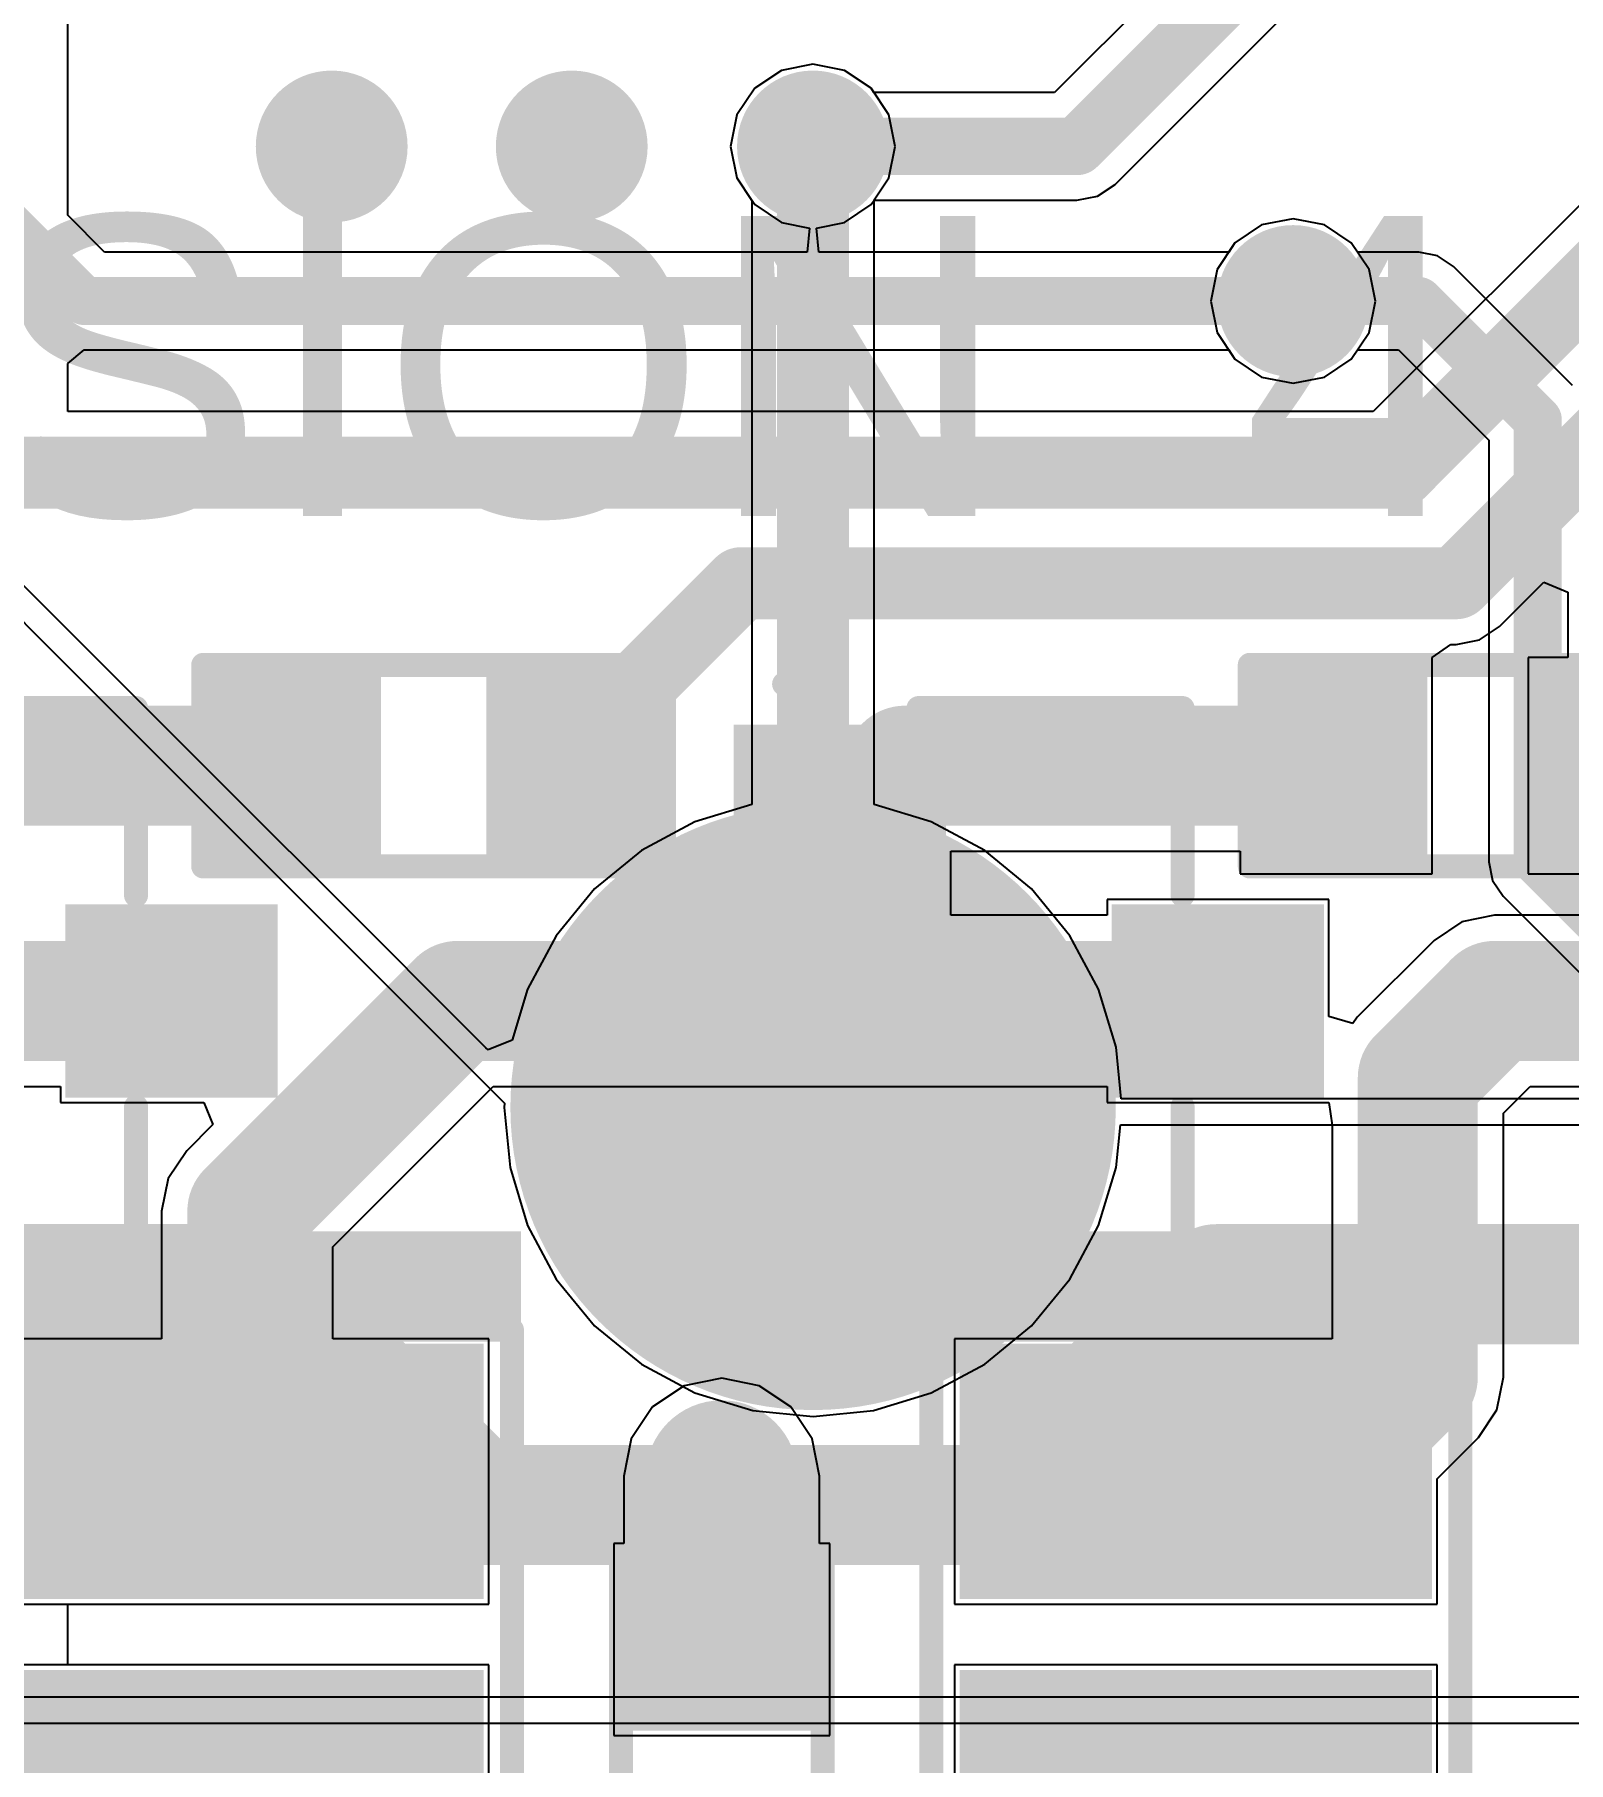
# Model space of a CAD drawing. Header units: millimetres. Extents: x -3 to 5381, y -54 to 5355.
# Drawn here: x 15.21 to 23.33, y -40.73 to -31.59 of the extents above; entities that cross this region are included whole.
import ezdxf

# ---------------------------------------------------------------- set-up
doc = ezdxf.new("R2010")
doc.units = ezdxf.units.MM
for name, color, linetype in [('BottomLayer', 5, 'Continuous'), ('BottomPaste', 16, 'Continuous'), ('BottomSolder', 6, 'Continuous'), ('TopLayer', 1, 'Continuous'), ('TopOverlay', 2, 'Continuous'), ('TopPaste', 8, 'Continuous'), ('TopSolder', 216, 'Continuous'), ('ViaHoleLayer', 16, 'Continuous')]:
    doc.layers.add(name, color=color, linetype=linetype)
doc.styles.add('Arial', font='arial.ttf', dxfattribs={"height": 0.2})

# ---------------------------------------------------------------- blocks, each defined once
blk = doc.blocks.new('R___0603_6')
at = {"layer": 'TopLayer'}
for points in [[(-0.3809999999999999, 0.4445), (-0.3809999999999999, -0.4445), (-1.143, -0.4445), (-1.143, 0.4445)], [(1.143, 0.4445), (1.143, -0.4445), (0.3809999999999999, -0.4445), (0.3809999999999999, 0.4445)]]:
    blk.add_hatch(color=1, dxfattribs=at).paths.add_polyline_path(points)
at = {"layer": 'TopPaste'}
for points in [[(-0.3809999999999999, 0.4445), (-0.3809999999999999, -0.4445), (-1.143, -0.4445), (-1.143, 0.4445)], [(1.143, 0.4445), (1.143, -0.4445), (0.3809999999999999, -0.4445), (0.3809999999999999, 0.4445)]]:
    blk.add_hatch(color=8, dxfattribs=at).paths.add_polyline_path(points)
at = {"layer": 'TopSolder'}
for points in [[(-0.2794, 0.5460999999999999), (-0.2794, -0.5460999999999999), (-1.2446, -0.5460999999999999), (-1.2446, 0.5460999999999999)], [(1.2446, 0.5460999999999999), (1.2446, -0.5460999999999999), (0.2794, -0.5460999999999999), (0.2794, 0.5460999999999999)]]:
    blk.add_hatch(color=216, dxfattribs=at).paths.add_polyline_path(points)
at = {"layer": 'TopOverlay', "const_width": 0.127}
for points in [[(-1.2192, 0.5334), (-1.2192, -0.5334)], [(1.2192, 0.5334), (-1.2192, 0.5334)], [(1.2192, 0.5334), (1.2192, -0.5334)], [(1.2192, -0.5334), (-1.2192, -0.5334)]]:
    blk.add_lwpolyline(points, dxfattribs=at)
at = {"layer": 'TopOverlay', "const_width": 0.0635}
for points in [[(-1.25095, 0.5334, 1), (-1.18745, 0.5334, 1)], [(-1.25095, 0.5334, 1), (-1.18745, 0.5334, 1)], [(1.18745, 0.5334, 1), (1.25095, 0.5334, 1)], [(1.18745, 0.5334, 1), (1.25095, 0.5334, 1)], [(-1.25095, -0.5334, 1), (-1.18745, -0.5334, 1)], [(-1.25095, -0.5334, 1), (-1.18745, -0.5334, 1)], [(1.18745, -0.5334, 1), (1.25095, -0.5334, 1)], [(1.18745, -0.5334, 1), (1.25095, -0.5334, 1)]]:
    blk.add_lwpolyline(points, format="xyb", close=True, dxfattribs=at)
blk = doc.blocks.new('R___0603_7')
at = {"layer": 'TopLayer'}
for points in [[(-0.3809999999999999, 0.4445), (-0.3809999999999999, -0.4445), (-1.143, -0.4445), (-1.143, 0.4445)], [(1.143, 0.4445), (1.143, -0.4445), (0.3809999999999999, -0.4445), (0.3809999999999999, 0.4445)]]:
    blk.add_hatch(color=1, dxfattribs=at).paths.add_polyline_path(points)
at = {"layer": 'TopPaste'}
for points in [[(-0.3809999999999999, 0.4445), (-0.3809999999999999, -0.4445), (-1.143, -0.4445), (-1.143, 0.4445)], [(1.143, 0.4445), (1.143, -0.4445), (0.3809999999999999, -0.4445), (0.3809999999999999, 0.4445)]]:
    blk.add_hatch(color=8, dxfattribs=at).paths.add_polyline_path(points)
at = {"layer": 'TopSolder'}
for points in [[(-0.2794, 0.5460999999999999), (-0.2794, -0.5460999999999999), (-1.2446, -0.5460999999999999), (-1.2446, 0.5460999999999999)], [(1.2446, 0.5460999999999999), (1.2446, -0.5460999999999999), (0.2794, -0.5460999999999999), (0.2794, 0.5460999999999999)]]:
    blk.add_hatch(color=216, dxfattribs=at).paths.add_polyline_path(points)
at = {"layer": 'TopOverlay', "const_width": 0.127}
for points in [[(-1.2192, 0.5334), (-1.2192, -0.5334)], [(1.2192, 0.5334), (-1.2192, 0.5334)], [(1.2192, 0.5334), (1.2192, -0.5334)], [(1.2192, -0.5334), (-1.2192, -0.5334)]]:
    blk.add_lwpolyline(points, dxfattribs=at)
at = {"layer": 'TopOverlay', "const_width": 0.0635}
for points in [[(-1.25095, 0.5334, 1), (-1.18745, 0.5334, 1)], [(-1.25095, 0.5334, 1), (-1.18745, 0.5334, 1)], [(1.18745, 0.5334, 1), (1.25095, 0.5334, 1)], [(1.18745, 0.5334, 1), (1.25095, 0.5334, 1)], [(-1.25095, -0.5334, 1), (-1.18745, -0.5334, 1)], [(-1.25095, -0.5334, 1), (-1.18745, -0.5334, 1)], [(1.18745, -0.5334, 1), (1.25095, -0.5334, 1)], [(1.18745, -0.5334, 1), (1.25095, -0.5334, 1)]]:
    blk.add_lwpolyline(points, format="xyb", close=True, dxfattribs=at)
blk = doc.blocks.new('SOT_23_10')
at = {"layer": 'TopLayer'}
for points in [[(-0.41000045, 1.46000089), (0.41000045, 1.46000089), (0.41000045, 0.54000019), (-0.41000045, 0.54000019)], [(-1.36000109, -0.54000019), (-0.54000019, -0.54000019), (-0.54000019, -1.46000089), (-1.36000109, -1.46000089)], [(0.54000019, -0.54000019), (1.36000109, -0.54000019), (1.36000109, -1.46000089), (0.54000019, -1.46000089)]]:
    blk.add_hatch(color=1, dxfattribs=at).paths.add_polyline_path(points)
at = {"layer": 'TopPaste'}
for points in [[(-0.41000045, 1.46000089), (0.41000045, 1.46000089), (0.41000045, 0.54000019), (-0.41000045, 0.54000019)], [(-1.36000109, -0.54000019), (-0.54000019, -0.54000019), (-0.54000019, -1.46000089), (-1.36000109, -1.46000089)], [(0.54000019, -0.54000019), (1.36000109, -0.54000019), (1.36000109, -1.46000089), (0.54000019, -1.46000089)]]:
    blk.add_hatch(color=8, dxfattribs=at).paths.add_polyline_path(points)
at = {"layer": 'TopSolder'}
for points in [[(-0.51160045, 1.56160089), (0.51160045, 1.56160089), (0.51160045, 0.43840019), (-0.51160045, 0.43840019)], [(-1.46160109, -0.43840019), (-0.43840019, -0.43840019), (-0.43840019, -1.56160089), (-1.46160109, -1.56160089)], [(0.43840019, -0.43840019), (1.46160109, -0.43840019), (1.46160109, -1.56160089), (0.43840019, -1.56160089)]]:
    blk.add_hatch(color=216, dxfattribs=at).paths.add_polyline_path(points)
at = {"layer": 'TopOverlay', "const_width": 0.127}
for points in [[(-0.5588, 0.8128), (-1.5494, 0.8128)], [(-1.5494, -0.5841999999999999), (-1.5494, 0.8128)], [(1.5494, 0.8128), (0.5588, 0.8128)], [(1.5494, -0.5841999999999999), (1.5494, 0.8128)], [(0.3302, -0.7874), (-0.3302, -0.7874)], [(-1.6764, -1.2954), (-1.6764, -1.0414)], [(-1.5494, -1.1684), (-1.6764, -1.0414)], [(-1.6764, -1.2954), (-1.5494, -1.1684)]]:
    blk.add_lwpolyline(points, dxfattribs=at)
at = {"layer": 'TopOverlay', "const_width": 0.0635}
for points in [[(-1.58115, 0.8128, 1), (-1.51765, 0.8128, 1)], [(-1.58115, 0.8128, 1), (-1.51765, 0.8128, 1)], [(-0.5905499999999999, 0.8128, 1), (-0.52705, 0.8128, 1)], [(0.52705, 0.8128, 1), (0.5905499999999999, 0.8128, 1)], [(1.51765, 0.8128, 1), (1.58115, 0.8128, 1)], [(1.51765, 0.8128, 1), (1.58115, 0.8128, 1)], [(-1.58115, -0.5841999999999999, 1), (-1.51765, -0.5841999999999999, 1)], [(1.51765, -0.5841999999999999, 1), (1.58115, -0.5841999999999999, 1)], [(-0.36195, -0.7874, 1), (-0.29845, -0.7874, 1)], [(0.29845, -0.7874, 1), (0.36195, -0.7874, 1)], [(-1.70815, -1.0414, 1), (-1.64465, -1.0414, 1)], [(-1.70815, -1.0414, 1), (-1.64465, -1.0414, 1)], [(-1.58115, -1.1684, 1), (-1.51765, -1.1684, 1)], [(-1.58115, -1.1684, 1), (-1.51765, -1.1684, 1)], [(-1.70815, -1.2954, 1), (-1.64465, -1.2954, 1)], [(-1.70815, -1.2954, 1), (-1.64465, -1.2954, 1)]]:
    blk.add_lwpolyline(points, format="xyb", close=True, dxfattribs=at)
blk = doc.blocks.new('SOT_23_11')
at = {"layer": 'TopLayer'}
for points in [[(-0.41000045, 1.46000089), (0.41000045, 1.46000089), (0.41000045, 0.54000019), (-0.41000045, 0.54000019)], [(-1.36000109, -0.54000019), (-0.54000019, -0.54000019), (-0.54000019, -1.46000089), (-1.36000109, -1.46000089)], [(0.54000019, -0.54000019), (1.36000109, -0.54000019), (1.36000109, -1.46000089), (0.54000019, -1.46000089)]]:
    blk.add_hatch(color=1, dxfattribs=at).paths.add_polyline_path(points)
at = {"layer": 'TopPaste'}
for points in [[(-0.41000045, 1.46000089), (0.41000045, 1.46000089), (0.41000045, 0.54000019), (-0.41000045, 0.54000019)], [(-1.36000109, -0.54000019), (-0.54000019, -0.54000019), (-0.54000019, -1.46000089), (-1.36000109, -1.46000089)], [(0.54000019, -0.54000019), (1.36000109, -0.54000019), (1.36000109, -1.46000089), (0.54000019, -1.46000089)]]:
    blk.add_hatch(color=8, dxfattribs=at).paths.add_polyline_path(points)
at = {"layer": 'TopSolder'}
for points in [[(-0.51160045, 1.56160089), (0.51160045, 1.56160089), (0.51160045, 0.43840019), (-0.51160045, 0.43840019)], [(-1.46160109, -0.43840019), (-0.43840019, -0.43840019), (-0.43840019, -1.56160089), (-1.46160109, -1.56160089)], [(0.43840019, -0.43840019), (1.46160109, -0.43840019), (1.46160109, -1.56160089), (0.43840019, -1.56160089)]]:
    blk.add_hatch(color=216, dxfattribs=at).paths.add_polyline_path(points)
at = {"layer": 'TopOverlay', "const_width": 0.127}
for points in [[(-0.5588, 0.8128), (-1.5494, 0.8128)], [(-1.5494, -0.5841999999999999), (-1.5494, 0.8128)], [(1.5494, 0.8128), (0.5588, 0.8128)], [(1.5494, -0.5841999999999999), (1.5494, 0.8128)], [(0.3302, -0.7874), (-0.3302, -0.7874)], [(-1.6764, -1.2954), (-1.6764, -1.0414)], [(-1.5494, -1.1684), (-1.6764, -1.0414)], [(-1.6764, -1.2954), (-1.5494, -1.1684)]]:
    blk.add_lwpolyline(points, dxfattribs=at)
at = {"layer": 'TopOverlay', "const_width": 0.0635}
for points in [[(-1.58115, 0.8128, 1), (-1.51765, 0.8128, 1)], [(-1.58115, 0.8128, 1), (-1.51765, 0.8128, 1)], [(-0.5905499999999999, 0.8128, 1), (-0.52705, 0.8128, 1)], [(0.52705, 0.8128, 1), (0.5905499999999999, 0.8128, 1)], [(1.51765, 0.8128, 1), (1.58115, 0.8128, 1)], [(1.51765, 0.8128, 1), (1.58115, 0.8128, 1)], [(-1.58115, -0.5841999999999999, 1), (-1.51765, -0.5841999999999999, 1)], [(1.51765, -0.5841999999999999, 1), (1.58115, -0.5841999999999999, 1)], [(-0.36195, -0.7874, 1), (-0.29845, -0.7874, 1)], [(0.29845, -0.7874, 1), (0.36195, -0.7874, 1)], [(-1.70815, -1.0414, 1), (-1.64465, -1.0414, 1)], [(-1.70815, -1.0414, 1), (-1.64465, -1.0414, 1)], [(-1.58115, -1.1684, 1), (-1.51765, -1.1684, 1)], [(-1.58115, -1.1684, 1), (-1.51765, -1.1684, 1)], [(-1.70815, -1.2954, 1), (-1.64465, -1.2954, 1)], [(-1.70815, -1.2954, 1), (-1.64465, -1.2954, 1)]]:
    blk.add_lwpolyline(points, format="xyb", close=True, dxfattribs=at)
blk = doc.blocks.new('R___0603_18')
at = {"layer": 'TopLayer'}
for points in [[(-0.3809999999999999, 0.4445), (-0.3809999999999999, -0.4445), (-1.143, -0.4445), (-1.143, 0.4445)], [(1.143, 0.4445), (1.143, -0.4445), (0.3809999999999999, -0.4445), (0.3809999999999999, 0.4445)]]:
    blk.add_hatch(color=1, dxfattribs=at).paths.add_polyline_path(points)
at = {"layer": 'TopPaste'}
for points in [[(-0.3809999999999999, 0.4445), (-0.3809999999999999, -0.4445), (-1.143, -0.4445), (-1.143, 0.4445)], [(1.143, 0.4445), (1.143, -0.4445), (0.3809999999999999, -0.4445), (0.3809999999999999, 0.4445)]]:
    blk.add_hatch(color=8, dxfattribs=at).paths.add_polyline_path(points)
at = {"layer": 'TopSolder'}
for points in [[(-0.2794, 0.5460999999999999), (-0.2794, -0.5460999999999999), (-1.2446, -0.5460999999999999), (-1.2446, 0.5460999999999999)], [(1.2446, 0.5460999999999999), (1.2446, -0.5460999999999999), (0.2794, -0.5460999999999999), (0.2794, 0.5460999999999999)]]:
    blk.add_hatch(color=216, dxfattribs=at).paths.add_polyline_path(points)
at = {"layer": 'TopOverlay', "const_width": 0.127}
for points in [[(-1.2192, 0.5334), (-1.2192, -0.5334)], [(-1.2192, 0.5334), (1.2192, 0.5334)], [(1.2192, 0.5334), (1.2192, -0.5334)], [(-1.2192, -0.5334), (1.2192, -0.5334)]]:
    blk.add_lwpolyline(points, dxfattribs=at)
at = {"layer": 'TopOverlay', "const_width": 0.0635}
for points in [[(-1.25095, 0.5334, 1), (-1.18745, 0.5334, 1)], [(-1.25095, 0.5334, 1), (-1.18745, 0.5334, 1)], [(1.18745, 0.5334, 1), (1.25095, 0.5334, 1)], [(1.18745, 0.5334, 1), (1.25095, 0.5334, 1)], [(-1.25095, -0.5334, 1), (-1.18745, -0.5334, 1)], [(-1.25095, -0.5334, 1), (-1.18745, -0.5334, 1)], [(1.18745, -0.5334, 1), (1.25095, -0.5334, 1)], [(1.18745, -0.5334, 1), (1.25095, -0.5334, 1)]]:
    blk.add_lwpolyline(points, format="xyb", close=True, dxfattribs=at)
blk = doc.blocks.new('3MM_SMD_PAD_B_32')
at = {"layer": 'BottomLayer'}
h = blk.add_hatch(color=5, dxfattribs=at)
edge = h.paths.add_edge_path()
edge.add_arc((0, 0), 1.49999954, 0, 360)
at = {"layer": 'BottomPaste'}
h = blk.add_hatch(color=16, dxfattribs=at)
edge = h.paths.add_edge_path()
edge.add_arc((0, 0), 1.49999954, 0, 360)
at = {"layer": 'BottomSolder'}
h = blk.add_hatch(color=6, dxfattribs=at)
edge = h.paths.add_edge_path()
edge.add_arc((0, 0), 1.60159954, 0, 360)
blk = doc.blocks.new('JNJ_LTJH0102W60_9X26MIL_5500_6500K_44')
at = {"layer": 'TopLayer'}
for points in [[(-0.57500012, 1.15000024), (0.57500012, 1.15000024), (0.57500012, -1.15000024), (-0.57500012, -1.15000024)], [(1.15000024, 1.15000024), (3.15000132, 1.15000024), (3.15000132, -1.15000024), (1.15000024, -1.15000024)]]:
    blk.add_hatch(color=1, dxfattribs=at).paths.add_polyline_path(points)
at = {"layer": 'TopOverlay'}
blk.add_hatch(color=2, dxfattribs=at).paths.add_polyline_path([(-1.27, -1.42237968), (-0.6858, -1.42237968), (-0.6858, 1.44782032), (-1.27, 1.44782032)])
at = {"layer": 'TopPaste'}
for points in [[(-0.57500012, 1.15000024), (0.57500012, 1.15000024), (0.57500012, -1.15000024), (-0.57500012, -1.15000024)], [(1.15000024, 1.15000024), (3.15000132, 1.15000024), (3.15000132, -1.15000024), (1.15000024, -1.15000024)]]:
    blk.add_hatch(color=8, dxfattribs=at).paths.add_polyline_path(points)
at = {"layer": 'TopSolder'}
for points in [[(-0.67499992, 1.25000004), (0.67499992, 1.25000004), (0.67499992, -1.25000004), (-0.67499992, -1.25000004)], [(1.05000044, 1.25000004), (3.25000112, 1.25000004), (3.25000112, -1.25000004), (1.05000044, -1.25000004)]]:
    blk.add_hatch(color=216, dxfattribs=at).paths.add_polyline_path(points)
at = {"layer": 'TopOverlay', "const_width": 0.127}
for points in [[(3.048, 1.39999974), (-0.74900028, 1.39999974)], [(3.0605984, -1.39999974), (-0.7494015999999999, -1.39999974)]]:
    blk.add_lwpolyline(points, dxfattribs=at)
at = {"layer": 'TopOverlay', "const_width": 0.0635}
for points in [[(-0.7807502799999999, 1.39999974, 1), (-0.71725028, 1.39999974, 1)], [(3.01625, 1.39999974, 1), (3.07975, 1.39999974, 1)], [(-0.7811516, -1.39999974, 1), (-0.7176516, -1.39999974, 1)], [(3.0288484, -1.39999974, 1), (3.0923484, -1.39999974, 1)]]:
    blk.add_lwpolyline(points, format="xyb", close=True, dxfattribs=at)
blk = doc.blocks.new('JNJ_LTJH0102W60_9X26MIL_5500_6500K_45')
at = {"layer": 'TopLayer'}
for points in [[(-0.57500012, 1.15000024), (0.57500012, 1.15000024), (0.57500012, -1.15000024), (-0.57500012, -1.15000024)], [(1.15000024, 1.15000024), (3.15000132, 1.15000024), (3.15000132, -1.15000024), (1.15000024, -1.15000024)]]:
    blk.add_hatch(color=1, dxfattribs=at).paths.add_polyline_path(points)
at = {"layer": 'TopOverlay'}
blk.add_hatch(color=2, dxfattribs=at).paths.add_polyline_path([(-1.27, -1.42237968), (-0.6858, -1.42237968), (-0.6858, 1.44782032), (-1.27, 1.44782032)])
at = {"layer": 'TopPaste'}
for points in [[(-0.57500012, 1.15000024), (0.57500012, 1.15000024), (0.57500012, -1.15000024), (-0.57500012, -1.15000024)], [(1.15000024, 1.15000024), (3.15000132, 1.15000024), (3.15000132, -1.15000024), (1.15000024, -1.15000024)]]:
    blk.add_hatch(color=8, dxfattribs=at).paths.add_polyline_path(points)
at = {"layer": 'TopSolder'}
for points in [[(-0.67499992, 1.25000004), (0.67499992, 1.25000004), (0.67499992, -1.25000004), (-0.67499992, -1.25000004)], [(1.05000044, 1.25000004), (3.25000112, 1.25000004), (3.25000112, -1.25000004), (1.05000044, -1.25000004)]]:
    blk.add_hatch(color=216, dxfattribs=at).paths.add_polyline_path(points)
at = {"layer": 'TopOverlay', "const_width": 0.127}
for points in [[(3.048, 1.39999974), (-0.74900028, 1.39999974)], [(3.0605984, -1.39999974), (-0.7494015999999999, -1.39999974)]]:
    blk.add_lwpolyline(points, dxfattribs=at)
at = {"layer": 'TopOverlay', "const_width": 0.0635}
for points in [[(-0.7807502799999999, 1.39999974, 1), (-0.71725028, 1.39999974, 1)], [(3.01625, 1.39999974, 1), (3.07975, 1.39999974, 1)], [(-0.7811516, -1.39999974, 1), (-0.7176516, -1.39999974, 1)], [(3.0288484, -1.39999974, 1), (3.0923484, -1.39999974, 1)]]:
    blk.add_lwpolyline(points, format="xyb", close=True, dxfattribs=at)

msp = doc.modelspace()

# ---------------------------------------------------------------- hatches: boundary and pattern name
at = {"layer": 'BottomLayer'}
h = msp.add_hatch(color=5, dxfattribs=at)
edge = h.paths.add_edge_path()
edge.add_arc((16.7832532, -32.18251374), 0.2999994, 0, 360)
h = msp.add_hatch(color=5, dxfattribs=at)
edge = h.paths.add_edge_path()
edge.add_arc((18.0532532, -32.18251374), 0.2999994, 0, 360)
h = msp.add_hatch(color=5, dxfattribs=at)
edge = h.paths.add_edge_path()
edge.add_arc((19.3294, -32.18251374), 0.2999994, 0, 360)
h = msp.add_hatch(color=5, dxfattribs=at)
edge = h.paths.add_edge_path()
edge.add_arc((21.87019756, -33.00011688), 0.2999994, 0, 360)
h = msp.add_hatch(color=5, dxfattribs=at)
edge = h.paths.add_edge_path()
edge.add_arc((18.8468, -39.2176), 0.2999994, 0, 360)
at = {"layer": 'BottomSolder'}
h = msp.add_hatch(color=6, dxfattribs=at)
edge = h.paths.add_edge_path()
edge.add_arc((16.7832532, -32.18251374), 0.4015993999999999, 0, 360)
h = msp.add_hatch(color=6, dxfattribs=at)
edge = h.paths.add_edge_path()
edge.add_arc((18.0532532, -32.18251374), 0.4015993999999999, 0, 360)
h = msp.add_hatch(color=6, dxfattribs=at)
edge = h.paths.add_edge_path()
edge.add_arc((19.3294, -32.18251374), 0.4015993999999999, 0, 360)
h = msp.add_hatch(color=6, dxfattribs=at)
edge = h.paths.add_edge_path()
edge.add_arc((21.87019756, -33.00011688), 0.4015993999999999, 0, 360)
h = msp.add_hatch(color=6, dxfattribs=at)
edge = h.paths.add_edge_path()
edge.add_arc((18.8468, -39.2176), 0.4015993999999999, 0, 360)
at = {"layer": 'TopLayer'}
h = msp.add_hatch(color=1, dxfattribs=at)
edge = h.paths.add_edge_path()
edge.add_arc((16.7832532, -32.18251374), 0.2999994, 0, 360)
h = msp.add_hatch(color=1, dxfattribs=at)
edge = h.paths.add_edge_path()
edge.add_arc((18.0532532, -32.18251374), 0.2999994, 0, 360)
h = msp.add_hatch(color=1, dxfattribs=at)
edge = h.paths.add_edge_path()
edge.add_arc((19.3294, -32.18251374), 0.2999994, 0, 360)
h = msp.add_hatch(color=1, dxfattribs=at)
edge = h.paths.add_edge_path()
edge.add_arc((21.87019756, -33.00011688), 0.2999994, 0, 360)
h = msp.add_hatch(color=1, dxfattribs=at)
edge = h.paths.add_edge_path()
edge.add_arc((18.8468, -39.2176), 0.2999994, 0, 360)
at = {"layer": 'TopSolder'}
h = msp.add_hatch(color=216, dxfattribs=at)
edge = h.paths.add_edge_path()
edge.add_arc((16.7832532, -32.18251374), 0.4015993999999999, 0, 360)
h = msp.add_hatch(color=216, dxfattribs=at)
edge = h.paths.add_edge_path()
edge.add_arc((18.0532532, -32.18251374), 0.4015993999999999, 0, 360)
h = msp.add_hatch(color=216, dxfattribs=at)
edge = h.paths.add_edge_path()
edge.add_arc((19.3294, -32.18251374), 0.4015993999999999, 0, 360)
h = msp.add_hatch(color=216, dxfattribs=at)
edge = h.paths.add_edge_path()
edge.add_arc((21.87019756, -33.00011688), 0.4015993999999999, 0, 360)
h = msp.add_hatch(color=216, dxfattribs=at)
edge = h.paths.add_edge_path()
edge.add_arc((18.8468, -39.2176), 0.4015993999999999, 0, 360)
at = {"layer": 'ViaHoleLayer'}
h = msp.add_hatch(color=16, dxfattribs=at)
edge = h.paths.add_edge_path()
edge.add_arc((16.7832532, -32.18251374), 0.1499997, 0, 360)
h = msp.add_hatch(color=16, dxfattribs=at)
edge = h.paths.add_edge_path()
edge.add_arc((18.0532532, -32.18251374), 0.1499997, 0, 360)
h = msp.add_hatch(color=16, dxfattribs=at)
edge = h.paths.add_edge_path()
edge.add_arc((19.3294, -32.18251374), 0.1499997, 0, 360)
h = msp.add_hatch(color=16, dxfattribs=at)
edge = h.paths.add_edge_path()
edge.add_arc((21.87019756, -33.00011688), 0.1499997, 0, 360)
h = msp.add_hatch(color=16, dxfattribs=at)
edge = h.paths.add_edge_path()
edge.add_arc((18.8468, -39.2176), 0.1499997, 0, 360)

# ---------------------------------------------------------------- linework, layer by layer
at = {"layer": 'BottomLayer'}
for p, q in [((19.16279378, -31.78028949999999), (19.021552, -31.87466574)), ((19.3294, -31.74715012), (19.16279378, -31.78028949999999)), ((19.49600622, -31.78028949999999), (19.3294, -31.74715012)), ((19.637248, -31.87466574), (19.49600622, -31.78028949999999)), ((19.021552, -31.87466574), (18.92717576, -32.01590752)), ((19.73162424, -32.01590752), (19.637248, -31.87466574)), ((18.92717576, -32.01590752), (18.89403638, -32.18251374)), ((19.76476362, -32.18251374), (19.73162424, -32.01590752)), ((18.89403638, -32.18251374), (18.92717576, -32.34911996)), ((19.73162424, -32.34911996), (19.76476362, -32.18251374)), ((18.92717576, -32.34911996), (19.0065025, -32.46783956)), ((19.65394342, -32.46537576), (19.73162424, -32.34911996)), ((19.0065025, -32.46783956), (19.0065025, -35.66409174)), ((19.65394342, -35.6641273), (19.65394342, -32.46537576)), ((21.70359134, -32.59789264), (21.56234956, -32.69226888)), ((21.87019756, -32.56475326), (21.70359134, -32.59789264)), ((22.03680378, -32.59789264), (21.87019756, -32.56475326)), ((22.17804556, -32.69226888), (22.03680378, -32.59789264)), ((21.56234956, -32.69226888), (21.46797332, -32.83351066)), ((22.21070234, -32.74114101999999), (22.17804556, -32.69226888)), ((22.53531942, -32.74114101999999), (22.21070234, -32.74114101999999)), ((22.63442514, -32.76085396), (22.53531942, -32.74114101999999)), ((22.71844326, -32.81699304), (22.63442514, -32.76085396)), ((23.34792384, -33.44647362), (22.71844326, -32.81699304)), ((21.46797332, -32.83351066), (21.43483394, -33.00011688)), ((21.43483394, -33.00011688), (21.46797332, -33.1667231)), ((21.46797332, -33.1667231), (21.56234956, -33.30796488)), ((22.17804556, -33.30796488), (22.21070234, -33.25909274)), ((22.21070234, -33.25909274), (22.4280476, -33.25909274)), ((22.4280476, -33.25909274), (22.90582414, -33.73686928)), ((21.56234956, -33.30796488), (21.70359134, -33.40234112)), ((22.03680378, -33.40234112), (22.17804556, -33.30796488)), ((21.70359134, -33.40234112), (21.87019756, -33.4354805)), ((21.87019756, -33.4354805), (22.03680378, -33.40234112)), ((22.90582414, -33.73686928), (22.90582414, -35.96639746)), ((15.41209262, -34.7642561), (15.09805972, -34.4502232)), ((14.9606, -34.50717), (15.31488936, -34.86145936)), ((15.41209516, -34.76426118), (15.41209262, -34.7642561)), ((15.72612044, -35.07828645999999), (15.41209516, -34.76426118)), ((15.31488936, -34.86145936), (15.3148919, -34.86146444)), ((15.3148919, -34.86146444), (15.62891718, -35.17548971999999)), ((15.72612552, -35.078289), (15.72612044, -35.07828645999999)), ((16.3541837, -35.70634972), (15.72612552, -35.078289)), ((15.62891718, -35.17548971999999), (15.62892226, -35.17549226)), ((15.62892226, -35.17549226), (16.25698044, -35.80355298)), ((16.35418878, -35.70635226), (16.3541837, -35.70634972)), ((16.7690292, -36.12119522), (16.35418878, -35.70635226)), ((19.0065025, -35.66409174), (18.70452444, -35.75569429999999)), ((19.95579956, -35.75569429999999), (19.65394342, -35.6641273)), ((16.25698044, -35.80355298), (16.25698552, -35.80355552)), ((16.25698552, -35.80355552), (16.67182594, -36.21839848)), ((18.70452444, -35.75569429999999), (18.42187578, -35.9067735)), ((20.23844822, -35.9067735), (19.95579956, -35.75569429999999)), ((18.42187578, -35.9067735), (18.17413434, -36.11009034)), ((20.48618966, -36.11009034), (20.23844822, -35.9067735)), ((22.90582414, -35.96639746), (22.92553708, -36.06550318)), ((22.92553708, -36.06550318), (22.98167616, -36.1495213)), ((16.76903428, -36.12119775999999), (16.7690292, -36.12119522)), ((17.59870242, -36.95087352), (16.76903428, -36.12119775999999)), ((18.17413434, -36.11009034), (17.9708175, -36.35783178)), ((20.6895065, -36.35783178), (20.48618966, -36.11009034)), ((22.98167616, -36.1495213), (23.7690787, -36.93692384)), ((16.67182594, -36.21839848), (16.67183102, -36.21840101999999)), ((16.67183102, -36.21840101999999), (17.50150424, -37.04807932)), ((17.9708175, -36.35783178), (17.8197383, -36.64048044)), ((20.8405857, -36.64048044), (20.6895065, -36.35783178)), ((17.8197383, -36.64048044), (17.73785632, -36.91041386)), ((20.93361828, -36.9471702), (20.8405857, -36.64048044)), ((17.73785632, -36.91041386), (17.61031276, -36.96247624)), ((17.59871512, -36.9508786), (17.59870242, -36.95087352)), ((17.61031276, -36.96247624), (17.59871512, -36.9508786)), ((20.96054228, -37.2205123), (20.93361828, -36.9471702)), ((17.50150424, -37.04807932), (17.50151186, -37.04808186)), ((17.50151186, -37.04808186), (17.69746524, -37.24403524)), ((17.69746524, -37.24403524), (17.695291, -37.266118)), ((17.695291, -37.266118), (17.72670572, -37.5850658)), ((26.42672896, -37.2205123), (20.96054228, -37.2205123)), ((20.93361828, -37.5850658), (20.95598552, -37.3579771)), ((20.95598552, -37.3579771), (26.7153771, -37.3579771)), ((17.72670572, -37.5850658), (17.8197383, -37.89175556)), ((20.8405857, -37.89175556), (20.93361828, -37.5850658)), ((17.8197383, -37.89175556), (17.9708175, -38.17440421999999)), ((20.6895065, -38.17440421999999), (20.8405857, -37.89175556)), ((17.9708175, -38.17440421999999), (18.17413434, -38.42214566)), ((20.48618966, -38.42214566), (20.6895065, -38.17440421999999)), ((18.17413434, -38.42214566), (18.42187578, -38.6254625)), ((20.23844822, -38.6254625), (20.48618966, -38.42214566)), ((18.42187578, -38.6254625), (18.70452444, -38.7765417)), ((19.95579956, -38.7765417), (20.23844822, -38.6254625)), ((18.70452444, -38.7765417), (19.0112142, -38.86957428)), ((19.6491098, -38.86957428), (19.95579956, -38.7765417)), ((19.0112142, -38.86957428), (19.330162, -38.900989)), ((19.330162, -38.900989), (19.6491098, -38.86957428)), ((26.66610872, -40.386), (9.98730286, -40.386)), ((9.98730286, -40.5234648), (26.66610872, -40.5234648))]:
    msp.add_line(p, q, dxfattribs=at)
for points, const_width in [([(19.33022296, -37.30174658), (19.33022296, -32.1833367)], 0.3809999999999999), ([(19.3294, -32.18251374), (19.33022296, -32.1833367)], 0.3048), ([(21.87019756, -33.00011688), (22.53531942, -33.00011688)], 0.254), ([(22.53531942, -33.00011688), (23.1648, -33.62959746)], 0.254), ([(23.1648, -35.96639746), (23.1648, -33.62959746)], 0.254), ([(23.1648, -35.96639746), (23.95220254, -36.7538)], 0.254), ([(11.4046, -38.2016), (16.4084, -38.2016)], 0.635), ([(16.4084, -38.2016), (17.5768, -39.37)], 0.635), ([(20.2946, -39.37), (21.463, -38.2016)], 0.635), ([(21.463, -38.2016), (26.4795, -38.2016)], 0.635), ([(17.5768, -39.37), (20.2946, -39.37)], 0.635)]:
    msp.add_lwpolyline(points, dxfattribs=dict(at, const_width=const_width))
for points, const_width in [([(19.23497296, -32.1833367, 1), (19.42547296, -32.1833367, 1)], 0.1905), ([(19.2532, -32.18251374, 1), (19.4056, -32.18251374, 1)], 0.1524), ([(19.25402296, -32.1833367, 1), (19.40642296, -32.1833367, 1)], 0.1524), ([(21.80669756, -33.00011688, 1), (21.93369756, -33.00011688, 1)], 0.127), ([(22.47181942, -33.00011688, 1), (22.59881942, -33.00011688, 1)], 0.127), ([(22.47181942, -33.00011688, 1), (22.59881942, -33.00011688, 1)], 0.127), ([(23.1013, -33.62959746, 1), (23.2283, -33.62959746, 1)], 0.127), ([(23.1013, -33.62959746, 1), (23.2283, -33.62959746, 1)], 0.127), ([(23.1013, -35.96639746, 1), (23.2283, -35.96639746, 1)], 0.127), ([(23.1013, -35.96639746, 1), (23.2283, -35.96639746, 1)], 0.127), ([(19.23497296, -37.30174658, 1), (19.42547296, -37.30174658, 1)], 0.1905), ([(16.24965, -38.2016, 1), (16.56715, -38.2016, 1)], 0.3175), ([(16.24965, -38.2016, 1), (16.56715, -38.2016, 1)], 0.3175), ([(21.30425, -38.2016, 1), (21.62175, -38.2016, 1)], 0.3175), ([(21.30425, -38.2016, 1), (21.62175, -38.2016, 1)], 0.3175), ([(17.41805, -39.37, 1), (17.73555, -39.37, 1)], 0.3175), ([(17.41805, -39.37, 1), (17.73555, -39.37, 1)], 0.3175), ([(20.13585, -39.37, 1), (20.45335, -39.37, 1)], 0.3175), ([(20.13585, -39.37, 1), (20.45335, -39.37, 1)], 0.3175)]:
    msp.add_lwpolyline(points, format="xyb", close=True, dxfattribs=dict(at, const_width=const_width))
at = {"layer": 'TopLayer'}
for p, q in [((15.3862532, -32.54600552), (15.3862532, -19.80339448)), ((26.04147954, -29.83791086), (22.29411086, -33.58527954)), ((21.58534926, -30.9199788), (20.60839922, -31.8969263)), ((20.92783724, -32.38323724), (22.07165258, -31.23941936)), ((19.16279378, -31.78028949999999), (19.021552, -31.87466574)), ((19.3294, -31.74715012), (19.16279378, -31.78028949999999)), ((19.49600622, -31.78028949999999), (19.3294, -31.74715012)), ((19.637248, -31.87466574), (19.49600622, -31.78028949999999)), ((19.021552, -31.87466574), (18.92717576, -32.01590752)), ((19.65212224, -31.8969263), (19.637248, -31.87466574)), ((20.60839922, -31.8969263), (19.65212224, -31.8969263)), ((18.92717576, -32.01590752), (18.89403638, -32.18251374)), ((18.89403638, -32.18251374), (18.92717576, -32.34911996)), ((18.92717576, -32.34911996), (19.021552, -32.49036174)), ((20.7264, -32.46667624), (20.8354168, -32.44498972)), ((20.8354168, -32.44498972), (20.92783724, -32.38323724)), ((19.021552, -32.49036174), (19.16279378, -32.58473798)), ((19.49600622, -32.58473798), (19.637248, -32.49036174)), ((19.637248, -32.49036174), (19.65307728, -32.46667369999999)), ((19.65307728, -32.46667369999999), (20.7263873, -32.46667369999999)), ((20.7263873, -32.46667369999999), (20.7264, -32.46667624)), ((15.5813887, -32.74114101999999), (15.3862532, -32.54600552)), ((19.16279378, -32.58473798), (19.31060908, -32.61414356)), ((19.31060908, -32.61414356), (19.29810212, -32.74114101999999)), ((19.34819092, -32.61414356), (19.49600622, -32.58473798)), ((19.36069788, -32.74114101999999), (19.34819092, -32.61414356)), ((21.70359134, -32.59789264), (21.56234956, -32.69226888)), ((21.87019756, -32.56475326), (21.70359134, -32.59789264)), ((22.03680378, -32.59789264), (21.87019756, -32.56475326)), ((22.17804556, -32.69226888), (22.03680378, -32.59789264)), ((21.56234956, -32.69226888), (21.52969278, -32.74114101999999)), ((22.2724218, -32.83351066), (22.17804556, -32.69226888)), ((19.29810212, -32.74114101999999), (15.5813887, -32.74114101999999)), ((21.52969278, -32.74114101999999), (19.36069788, -32.74114101999999)), ((22.30556118, -33.00011688), (22.2724218, -32.83351066)), ((22.2724218, -33.1667231), (22.30556118, -33.00011688)), ((22.17804556, -33.30796488), (22.2724218, -33.1667231)), ((15.3862532, -33.33120334), (15.47411942, -33.25909274)), ((15.47411942, -33.25909274), (21.52969278, -33.25909274)), ((21.52969278, -33.25909274), (21.56234956, -33.30796488)), ((15.3862532, -33.58527954), (15.3862532, -33.33120334)), ((21.56234956, -33.30796488), (21.70359134, -33.40234112)), ((22.03680378, -33.40234112), (22.17804556, -33.30796488)), ((21.70359134, -33.40234112), (21.87019756, -33.4354805)), ((21.87019756, -33.4354805), (22.03680378, -33.40234112)), ((22.29411086, -33.58527954), (15.3862532, -33.58527954)), ((22.9619048, -34.7221048), (23.19667954, -34.48733006)), ((23.19667954, -34.48733006), (23.32367954, -34.539936)), ((23.32367954, -34.539936), (23.32367954, -34.8869)), ((22.85688342, -34.79227992), (22.9619048, -34.7221048)), ((22.606, -34.88690254), (22.70401606, -34.81692046)), ((22.70401606, -34.81692046), (22.733, -34.81692046)), ((22.733, -34.81692046), (22.85688342, -34.79227992)), ((22.606, -36.0299), (22.606, -34.88690254)), ((23.32367954, -34.8869), (23.114, -34.8869)), ((23.114, -34.8869), (23.114, -36.0299)), ((20.05939854, -36.24979287999999), (20.05939854, -35.91160712)), ((20.05939854, -35.91160712), (21.59, -35.91160712)), ((21.59, -35.91160712), (21.59, -36.0299)), ((21.59, -36.0299), (22.606, -36.0299)), ((23.114, -36.0299), (24.13, -36.0299)), ((22.05939962, -36.16600082), (20.88540146, -36.16600082)), ((20.88540146, -36.16600082), (20.88540146, -36.24979287999999)), ((22.05939962, -36.78472958), (22.05939962, -36.16600082)), ((20.88540146, -36.24979287999999), (20.05939854, -36.24979287999999)), ((22.76276372, -36.28429116), (22.61573328, -36.38253328)), ((22.9362, -36.24979287999999), (22.76276372, -36.28429116)), ((24.42260038, -36.24979287999999), (22.9362, -36.24979287999999)), ((22.61573328, -36.38253328), (22.20933328, -36.78893328)), ((22.18639962, -36.82325376), (22.05939962, -36.78472958)), ((22.20933328, -36.78893328), (22.18639962, -36.82325376)), ((12.25272632, -37.15620712), (15.34820146, -37.15620712)), ((15.34820146, -37.15620712), (15.34820146, -37.23999918)), ((16.78997912, -38.00375432), (17.63752378, -37.15620712)), ((16.78997912, -38.00375432), (17.63752378, -37.15620712)), ((17.63752378, -37.15620712), (20.88540146, -37.15620712)), ((17.63752378, -37.15620712), (20.88540146, -37.15620712)), ((20.88540146, -37.15620712), (20.88540146, -37.23999918)), ((20.88540146, -37.15620712), (20.88540146, -37.23999918)), ((22.98300712, -37.29712632), (23.12392632, -37.15620712)), ((22.98300712, -37.29712632), (23.12392632, -37.15620712)), ((23.12392632, -37.15620712), (26.42260146, -37.15620712)), ((23.12392632, -37.15620712), (26.42260146, -37.15620712)), ((15.34820146, -37.23999918), (16.10593172, -37.23999918)), ((16.10593172, -37.23999918), (16.15453462, -37.35733194)), ((20.88540146, -37.23999918), (22.05939708, -37.24000172)), ((20.88540146, -37.23999918), (22.05939708, -37.23999918)), ((22.05939708, -37.23999918), (22.07659288, -37.35987956)), ((22.05939708, -37.24000172), (22.07659288, -37.35987448)), ((22.98300712, -38.69295538), (22.98300712, -37.29712632)), ((22.98300712, -38.69295538), (22.98300712, -37.29712632)), ((16.15453462, -37.35733194), (16.01630528, -37.49556128)), ((22.07659288, -37.35987448), (22.07659288, -38.49021004)), ((22.07659288, -37.35987956), (22.07659288, -38.49021004)), ((16.01630528, -37.49556128), (15.91806316, -37.64259172)), ((15.91806316, -37.64259172), (15.88356488, -37.816028)), ((15.88356488, -37.816028), (15.88356488, -38.49021004)), ((16.78997912, -38.49021004), (16.78997912, -38.00375432)), ((16.78997912, -38.49021004), (16.78997912, -38.00375432)), ((15.88356488, -38.49021004), (15.05977176, -38.49021004)), ((17.61377224, -38.49021004), (16.78997912, -38.49021004)), ((17.61377224, -38.49021004), (16.78997912, -38.49021004)), ((17.61377224, -39.89421028), (17.61377224, -38.49021004)), ((17.61377224, -39.89421028), (17.61377224, -38.49021004)), ((22.07659288, -38.49021004), (20.07855776, -38.49021004)), ((20.07855776, -38.49021004), (20.07855776, -39.89421028)), ((22.07659288, -38.49021004), (20.07855776, -38.49021004)), ((20.07855776, -38.49021004), (20.07855776, -39.89421028)), ((18.64858856, -38.73907416), (18.48055232, -38.85135232)), ((18.64858856, -38.73907416), (18.48055232, -38.85135232)), ((18.8468, -38.69964828), (18.64858856, -38.73907416)), ((18.8468, -38.69964828), (18.64858856, -38.73907416)), ((19.04501144, -38.73907416), (18.8468, -38.69964828)), ((19.04501144, -38.73907416), (18.8468, -38.69964828)), ((19.21304768, -38.85135232), (19.04501144, -38.73907416)), ((19.21304768, -38.85135232), (19.04501144, -38.73907416)), ((22.94850884, -38.86640182), (22.98300966, -38.69296808)), ((22.94850884, -38.86640182), (22.98300966, -38.69296808)), ((22.98300966, -38.69296808), (22.98300712, -38.69295538)), ((22.98300966, -38.69296808), (22.98300712, -38.69295538)), ((18.48055232, -38.85135232), (18.36827416, -39.01938856)), ((18.48055232, -38.85135232), (18.36827416, -39.01938856)), ((19.32532584, -39.01938856), (19.21304768, -38.85135232)), ((19.32532584, -39.01938856), (19.21304768, -38.85135232)), ((22.85026672, -39.0134348), (22.94850884, -38.86640182)), ((22.85026672, -39.0134348), (22.94850884, -38.86640182)), ((18.36827416, -39.01938856), (18.32884828, -39.2176)), ((18.36827416, -39.01938856), (18.32884828, -39.2176)), ((19.36475172, -39.2176), (19.32532584, -39.01938856)), ((19.36475172, -39.2176), (19.32532584, -39.01938856)), ((22.63255824, -39.23114074), (22.8502591, -39.01343987999999)), ((22.63255824, -39.23114074), (22.8502591, -39.01343987999999)), ((22.8502591, -39.01343987999999), (22.85026672, -39.0134348)), ((22.8502591, -39.01343987999999), (22.85026672, -39.0134348)), ((18.32884828, -39.2176), (18.32884828, -39.5732)), ((18.32884828, -39.2176), (18.32884828, -39.5732)), ((19.36475172, -39.5732), (19.36475172, -39.2176)), ((19.36475172, -39.5732), (19.36475172, -39.2176)), ((22.63255824, -39.89421028), (22.63255824, -39.23114074)), ((22.63255824, -39.89421028), (22.63255824, -39.23114074)), ((18.32884828, -39.5732), (18.2753, -39.5732)), ((18.2753, -39.5732), (18.2753, -40.5892)), ((18.32884828, -39.5732), (18.2753, -39.5732)), ((18.2753, -39.5732), (18.2753, -40.5892)), ((19.4183, -39.5732), (19.36475172, -39.5732)), ((19.4183, -39.5732), (19.36475172, -39.5732)), ((19.4183, -40.5892), (19.4183, -39.5732)), ((19.4183, -40.5892), (19.4183, -39.5732)), ((15.05977176, -39.89421028), (17.61377224, -39.89421028)), ((15.3862532, -40.2152104), (15.3862532, -39.89421028)), ((15.3862532, -39.89421028), (17.61377224, -39.89421028)), ((20.07855776, -39.89421028), (22.63255824, -39.89421028)), ((20.07855776, -39.89421028), (22.63255824, -39.89421028)), ((17.61377224, -40.2152104), (15.05977176, -40.2152104)), ((17.61377224, -40.2152104), (15.3862532, -40.2152104)), ((17.61377224, -41.15199287999999), (17.61377224, -40.2152104)), ((17.61377224, -41.15199287999999), (17.61377224, -40.2152104)), ((22.63255824, -40.2152104), (20.07855776, -40.2152104)), ((20.07855776, -40.2152104), (20.07855776, -42.46921148)), ((22.63255824, -40.2152104), (20.07855776, -40.2152104)), ((20.07855776, -40.2152104), (20.07855776, -42.46921148)), ((22.63255824, -41.15199287999999), (22.63255824, -40.2152104)), ((22.63255824, -41.15199287999999), (22.63255824, -40.2152104)), ((18.2753, -40.5892), (19.4183, -40.5892)), ((18.2753, -40.5892), (19.4183, -40.5892))]:
    msp.add_line(p, q, dxfattribs=at)
for points, const_width in [([(22.4282, -33.909), (26.3652, -29.972)], 0.3809999999999999), ([(22.733, -34.4932), (26.8732, -30.353)], 0.3809999999999999), ([(20.7264, -32.1818), (21.87022296, -31.03797704)], 0.3048), ([(14.5034, -32.0294), (15.47411688, -33.00011688)], 0.254), ([(19.3294, -32.1818), (20.7264, -32.1818)], 0.3048), ([(15.47411688, -33.00011688), (21.87019756, -33.00011688)], 0.254), ([(13.9954, -33.909), (22.4282, -33.909)], 0.3809999999999999), ([(18.288, -35.1536), (18.9484, -34.4932)], 0.3809999999999999), ([(18.9484, -34.4932), (22.733, -34.4932)], 0.3809999999999999), ([(18.1102, -35.3187), (18.2753, -35.1536)], 0.3809999999999999), ([(18.2753, -35.1536), (18.288, -35.1536)], 0.3809999999999999), ([(14.27979872, -35.4584), (16.5608, -35.4584)], 0.635), ([(18.1102, -35.3314), (18.1102, -35.3187)], 0.3809999999999999), ([(19.52239936, -35.75299936), (19.81699872, -35.4584)], 0.635), ([(19.81699872, -35.4584), (22.098, -35.4584)], 0.635), ([(19.47239946, -35.75299936), (19.52239936, -35.75299936)], 0.635), ([(12.065, -36.703), (15.93520054, -36.703)], 0.635), ([(16.336772, -37.816028), (17.4498, -36.703)], 0.635), ([(17.4498, -36.703), (21.47240054, -36.703)], 0.635), ([(22.5298, -37.1094), (22.9362, -36.703)], 0.635), ([(22.9362, -36.703), (27.00960054, -36.703)], 0.635), ([(22.5298, -38.69296808), (22.5298, -37.1094)], 0.635), ([(16.336772, -39.19221015999999), (16.336772, -37.816028)], 0.635), ([(22.03055792, -39.19221015999999), (22.5298, -38.69296808)], 0.635), ([(18.8468, -40.0558), (18.8468, -39.2176)], 0.7619999999999999), ([(21.355558, -39.19221015999999), (22.03055792, -39.19221015999999)], 0.635)]:
    msp.add_lwpolyline(points, dxfattribs=dict(at, const_width=const_width))
for points, const_width in [([(19.2532, -32.1818, 1), (19.4056, -32.1818, 1)], 0.1524), ([(20.6502, -32.1818, 1), (20.8026, -32.1818, 1)], 0.1524), ([(20.6502, -32.1818, 1), (20.8026, -32.1818, 1)], 0.1524), ([(15.41061688, -33.00011688, 1), (15.53761688, -33.00011688, 1)], 0.127), ([(15.41061688, -33.00011688, 1), (15.53761688, -33.00011688, 1)], 0.127), ([(21.80669756, -33.00011688, 1), (21.93369756, -33.00011688, 1)], 0.127), ([(22.33295, -33.909, 1), (22.52345, -33.909, 1)], 0.1905), ([(22.33295, -33.909, 1), (22.52345, -33.909, 1)], 0.1905), ([(18.85315, -34.4932, 1), (19.04365, -34.4932, 1)], 0.1905), ([(18.85315, -34.4932, 1), (19.04365, -34.4932, 1)], 0.1905), ([(22.63775, -34.4932, 1), (22.82825, -34.4932, 1)], 0.1905), ([(22.63775, -34.4932, 1), (22.82825, -34.4932, 1)], 0.1905), ([(18.18005, -35.1536, 1), (18.37055, -35.1536, 1)], 0.1905), ([(18.18005, -35.1536, 1), (18.37055, -35.1536, 1)], 0.1905), ([(18.19275, -35.1536, 1), (18.38325, -35.1536, 1)], 0.1905), ([(18.19275, -35.1536, 1), (18.38325, -35.1536, 1)], 0.1905), ([(16.40205, -35.4584, 1), (16.71955, -35.4584, 1)], 0.3175), ([(18.01495, -35.3187, 1), (18.20545, -35.3187, 1)], 0.1905), ([(18.01495, -35.3187, 1), (18.20545, -35.3187, 1)], 0.1905), ([(18.01495, -35.3314, 1), (18.20545, -35.3314, 1)], 0.1905), ([(19.65824872, -35.4584, 1), (19.97574872, -35.4584, 1)], 0.3175), ([(19.65824872, -35.4584, 1), (19.97574872, -35.4584, 1)], 0.3175), ([(21.93925, -35.4584, 1), (22.25675, -35.4584, 1)], 0.3175), ([(19.31364946, -35.75299936, 1), (19.63114946, -35.75299936, 1)], 0.3175), ([(19.36364936, -35.75299936, 1), (19.68114936, -35.75299936, 1)], 0.3175), ([(19.36364936, -35.75299936, 1), (19.68114936, -35.75299936, 1)], 0.3175), ([(15.77645054, -36.703, 1), (16.09395054, -36.703, 1)], 0.3175), ([(17.29105, -36.703, 1), (17.60855, -36.703, 1)], 0.3175), ([(17.29105, -36.703, 1), (17.60855, -36.703, 1)], 0.3175), ([(21.31365054, -36.703, 1), (21.63115054, -36.703, 1)], 0.3175), ([(22.77745, -36.703, 1), (23.09495, -36.703, 1)], 0.3175), ([(22.77745, -36.703, 1), (23.09495, -36.703, 1)], 0.3175), ([(22.37105, -37.1094, 1), (22.68855, -37.1094, 1)], 0.3175), ([(22.37105, -37.1094, 1), (22.68855, -37.1094, 1)], 0.3175), ([(16.178022, -37.816028, 1), (16.495522, -37.816028, 1)], 0.3175), ([(16.178022, -37.816028, 1), (16.495522, -37.816028, 1)], 0.3175), ([(22.37105, -38.69296808, 1), (22.68855, -38.69296808, 1)], 0.3175), ([(22.37105, -38.69296808, 1), (22.68855, -38.69296808, 1)], 0.3175), ([(18.6563, -39.2176, 1), (19.0373, -39.2176, 1)], 0.3809999999999999), ([(16.178022, -39.19221015999999, 1), (16.495522, -39.19221015999999, 1)], 0.3175), ([(21.196808, -39.19221015999999, 1), (21.514308, -39.19221015999999, 1)], 0.3175), ([(21.87180792, -39.19221015999999, 1), (22.18930792, -39.19221015999999, 1)], 0.3175), ([(21.87180792, -39.19221015999999, 1), (22.18930792, -39.19221015999999, 1)], 0.3175), ([(18.6563, -40.0558, 1), (19.0373, -40.0558, 1)], 0.3809999999999999)]:
    msp.add_lwpolyline(points, format="xyb", close=True, dxfattribs=dict(at, const_width=const_width))

# ---------------------------------------------------------------- block references
for name, p, rotation in [('R___0603_7', (17.3228, -35.4584), 180), ('R___0603_6', (22.86, -35.4584), 180), ('SOT_23_11', (14.9352, -36.703), 270), ('SOT_23_10', (20.4724, -36.703), 270), ('3MM_SMD_PAD_B_32', (19.330162, -37.266118), 180), ('JNJ_LTJH0102W60_9X26MIL_5500_6500K_45', (16.336772, -39.19221015999999), 270), ('JNJ_LTJH0102W60_9X26MIL_5500_6500K_44', (21.355558, -39.19221015999999), 270), ('R___0603_18', (18.8468, -40.8432), 90)]:
    msp.add_blockref(name, p, dxfattribs=dict(rotation=rotation))

# ---------------------------------------------------------------- texts
at = {"layer": 'TopOverlay', "style": 'Arial'}
msp.add_text('>VERSION_4.0.0', height=1.5875, dxfattribs=at).set_placement((9.0932, -34.1376))

doc.saveas('drawing.dxf')
